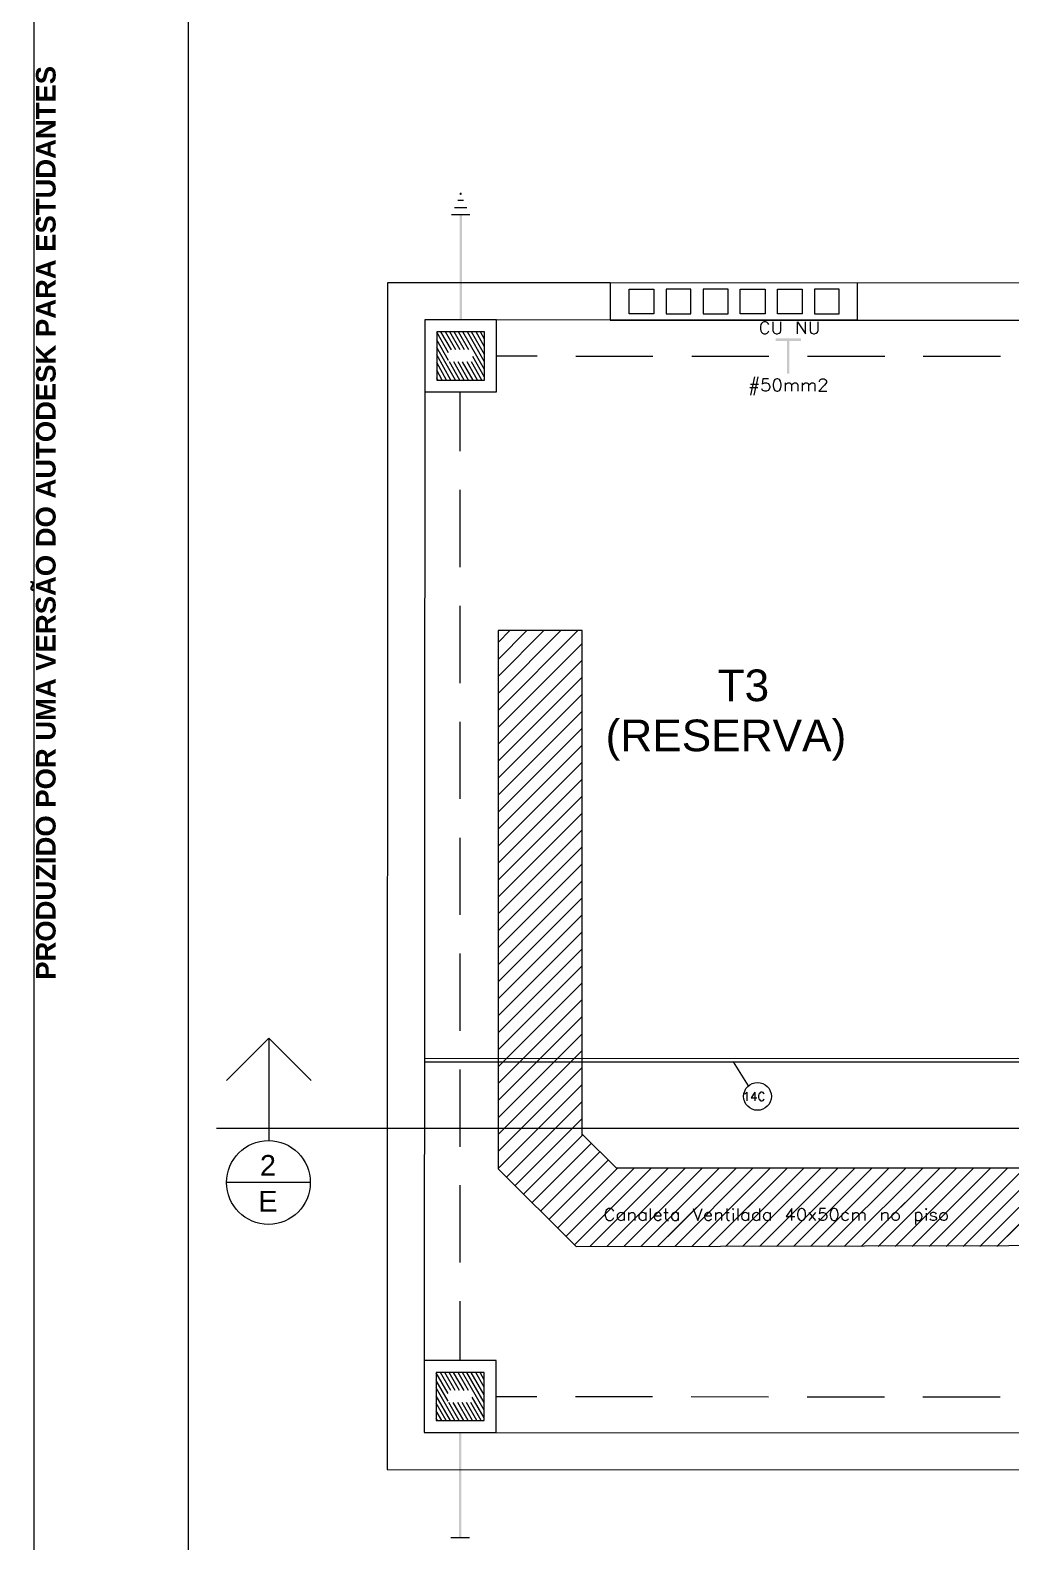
# Model space of a CAD drawing. Header units: inches. Extents: x 5 to 1823, y 18 to 726.
# Drawn here: x 981.2 to 1139.9, y 149.3 to 393.8 of the extents above; entities that cross this region are included whole.
import ezdxf

# ---------------------------------------------------------------- set-up
doc = ezdxf.new("R2010")
doc.units = ezdxf.units.IN
doc.header["$MEASUREMENT"] = 0
for name, color, linetype in [('PDF_0', 7, 'Continuous'), ('PDF_01', 1, 'Continuous'), ('PDF_03', 3, 'Continuous'), ('PDF_06', 6, 'Continuous'), ('PDF_EL0001', 1, 'Continuous'), ('PDF_NOTACAO', 7, 'Continuous'), ('PDF_PROJET', 4, 'Continuous'), ('PDF_QUADROS', 1, 'Continuous'), ('PDF_Texto', 6, 'Continuous')]:
    doc.layers.add(name, color=color, linetype=linetype)
doc.layers.add('PDF_ENIT-EL00132', color=7, linetype='Continuous', true_color=0x00dddd)
doc.layers.add('PDF_Layer 1', color=30, linetype='Continuous', true_color=0xff7f00)
doc.styles.add('PDF Arial', font='arial.ttf')
doc.styles.add('PDF Arial Bold', font='arialbd.ttf')
doc.styles.add('PDF RomanS', font='romans__.ttf')
doc.styles.add('PDF SansSerif', font='sanss___.ttf')

msp = doc.modelspace()

# ---------------------------------------------------------------- linework, layer by layer
at = {"layer": 'PDF_0', "lineweight": 5}
for points in [[(1049.91, 365.18), (1051.86, 365.18)], [(1050.42, 366.35), (1051.35, 366.35)], [(1049.38, 364.02), (1052.39, 364.02)], [(1100.76, 346.22), (1100.67, 346.41), (1100.48, 346.58), (1100.29, 346.68), (1099.93, 346.68), (1099.74, 346.58), (1099.57, 346.41), (1099.46, 346.22), (1099.38, 345.94), (1099.38, 345.48), (1099.46, 345.2), (1099.57, 345.01), (1099.74, 344.82), (1099.93, 344.73), (1100.29, 344.73), (1100.48, 344.82), (1100.67, 345.01), (1100.76, 345.2)], [(1101.41, 346.68), (1101.41, 345.28), (1101.5, 345.01), (1101.69, 344.82), (1101.96, 344.73), (1102.15, 344.73), (1102.43, 344.82), (1102.62, 345.01), (1102.7, 345.28), (1102.7, 346.68)], [(1105.39, 344.73), (1105.39, 346.68), (1106.68, 344.73), (1106.68, 346.68)], [(1107.42, 346.68), (1107.42, 345.28), (1107.51, 345.01), (1107.7, 344.82), (1107.97, 344.73), (1108.16, 344.73), (1108.44, 344.82), (1108.63, 345.01), (1108.71, 345.28), (1108.71, 346.68)], [(1098.41, 337.79), (1097.77, 334.83)], [(1098.96, 337.79), (1098.32, 334.83)], [(1097.67, 336.04), (1098.96, 336.04)], [(1097.77, 336.59), (1099.06, 336.59)], [(1100.71, 337.43), (1099.8, 337.43), (1099.7, 336.59), (1099.8, 336.69), (1100.08, 336.78), (1100.35, 336.78), (1100.63, 336.69), (1100.82, 336.5), (1100.9, 336.23), (1100.9, 336.04), (1100.82, 335.76), (1100.63, 335.57), (1100.35, 335.48), (1100.08, 335.48), (1099.8, 335.57), (1099.7, 335.68), (1099.61, 335.84)], [(1103.4, 336.78), (1103.4, 335.48)], [(1103.4, 336.42), (1103.68, 336.69), (1103.87, 336.78), (1104.14, 336.78), (1104.33, 336.69), (1104.42, 336.42), (1104.42, 335.48)], [(1104.42, 336.42), (1104.69, 336.69), (1104.88, 336.78), (1105.16, 336.78), (1105.35, 336.69), (1105.43, 336.42), (1105.43, 335.48)], [(1106.17, 336.78), (1106.17, 335.48)], [(1106.17, 336.42), (1106.45, 336.69), (1106.64, 336.78), (1106.92, 336.78), (1107.11, 336.69), (1107.19, 336.42), (1107.19, 335.48)], [(1107.19, 336.42), (1107.47, 336.69), (1107.66, 336.78), (1107.93, 336.78), (1108.12, 336.69), (1108.21, 336.42), (1108.21, 335.48)], [(1108.95, 336.97), (1108.95, 337.05), (1109.03, 337.24), (1109.14, 337.33), (1109.33, 337.43), (1109.69, 337.43), (1109.88, 337.33), (1109.96, 337.24), (1110.07, 337.05), (1110.07, 336.88), (1109.96, 336.69), (1109.77, 336.42), (1108.86, 335.48), (1110.15, 335.48)], [(1547.9, 216.17), (1011.37, 216.17)], [(1052.3, 149.94), (1049.32, 149.94)]]:
    msp.add_lwpolyline(points, dxfattribs=at)
msp.add_lwpolyline([(1102.03, 337.43), (1101.73, 337.33), (1101.56, 337.05), (1101.45, 336.59), (1101.45, 336.31), (1101.56, 335.84), (1101.73, 335.57), (1102.03, 335.48), (1102.19, 335.48), (1102.47, 335.57), (1102.66, 335.84), (1102.77, 336.31), (1102.77, 336.59), (1102.66, 337.05), (1102.47, 337.33), (1102.19, 337.43)], close=True, dxfattribs=at)
at = {"layer": 'PDF_0', "transparency": 33554559}
for points in [[(1050.89, 367.4), (1050.72, 367.49), (1050.7, 367.4)], [(1050.7, 367.4), (1050.72, 367.3), (1050.89, 367.4)], [(1050.78, 367.57), (1050.89, 367.4), (1050.72, 367.49)], [(1050.72, 367.3), (1050.89, 367.4), (1050.78, 367.23)], [(1050.89, 367.59), (1050.78, 367.57), (1050.89, 367.4)], [(1050.89, 367.4), (1050.78, 367.23), (1050.89, 367.19)], [(1050.89, 367.4), (1050.99, 367.57), (1050.89, 367.59)], [(1051.06, 367.49), (1050.89, 367.4), (1050.99, 367.57)], [(1051.08, 367.4), (1051.06, 367.49), (1050.89, 367.4)], [(1050.89, 367.19), (1050.99, 367.23), (1050.89, 367.4)], [(1050.99, 367.23), (1050.89, 367.4), (1051.06, 367.3)], [(1050.89, 367.4), (1051.06, 367.3), (1051.08, 367.4)], [(1050.7, 346.98), (1051.08, 346.98), (1050.7, 364.02)], [(1051.08, 346.98), (1050.7, 364.02), (1051.08, 364.02)], [(1101.86, 343.99), (1101.86, 343.57), (1105.98, 343.99)], [(1101.86, 343.57), (1105.98, 343.99), (1105.98, 343.57)], [(1104.08, 343.99), (1103.68, 343.99), (1104.08, 338.28)], [(1103.68, 343.99), (1104.08, 338.28), (1103.68, 338.28)], [(1050.99, 166.98), (1050.61, 166.98), (1050.99, 149.94)], [(1050.61, 166.98), (1050.99, 149.94), (1050.61, 149.94)]]:
    msp.add_solid(points, dxfattribs=at)
at = {"layer": 'PDF_01', "lineweight": 5}
for points in [[(1115.06, 352.93), (1075.06, 352.97)], [(1075.06, 346.96), (1095.06, 346.96), (1115.06, 346.96), (1075.06, 346.98)], [(1045, 227.56), (1145.02, 227.51)], [(1045, 226.98), (1145.02, 226.94)]]:
    msp.add_lwpolyline(points, dxfattribs=at)
at = {"layer": 'PDF_03', "lineweight": 5}
for points in [[(1082.15, 347.95), (1078.15, 347.95), (1078.15, 351.95), (1082.15, 351.95)], [(1084.14, 347.95), (1088.14, 347.95), (1088.14, 351.95), (1084.16, 351.95)], [(1090.15, 347.95), (1094.15, 347.95), (1094.15, 351.95), (1090.15, 351.95)], [(1100.14, 347.95), (1096.14, 347.95), (1096.14, 351.95), (1100.14, 351.95)], [(1106.15, 347.95), (1102.15, 347.95), (1102.15, 351.95), (1106.15, 351.95)], [(1108.14, 347.95), (1112.14, 347.95), (1112.14, 351.95), (1108.14, 351.95)]]:
    msp.add_lwpolyline(points, close=True, dxfattribs=at)
at = {"layer": 'PDF_06', "lineweight": 5}
for points in [[(1379.2, 346.83), (1379.2, 352.84), (1287.07, 352.86), (1181.06, 352.93), (1075.06, 352.97), (1039.05, 352.97), (1038.99, 160.99), (1154.48, 160.96)], [(1075.06, 352.97), (1075.06, 346.98)], [(1115.06, 352.93), (1115.06, 346.94), (1145.06, 346.94), (1145.02, 226.94), (1145.02, 218.94), (1151.01, 218.94), (1151.01, 226.94), (1151.07, 346.94), (1220.77, 346.89)], [(1075.06, 346.96), (1045.07, 346.98), (1044.98, 166.98), (1154.48, 166.93)]]:
    msp.add_lwpolyline(points, dxfattribs=at)
at = {"layer": 'PDF_EL0001', "lineweight": 5}
for points in [[(1056.71, 341.16), (1063.27, 341.16)], [(1069.51, 341.14), (1082, 341.14)], [(1088.27, 341.14), (1100.76, 341.14)], [(1107, 341.14), (1119.51, 341.12)], [(1125.75, 341.12), (1138.26, 341.12)], [(1050.8, 325.73), (1050.8, 335.34)], [(1050.8, 306.97), (1050.8, 319.48)], [(1050.8, 288.22), (1050.8, 300.73)], [(1050.8, 269.49), (1050.8, 281.98)], [(1050.8, 250.73), (1050.8, 263.22)], [(1050.8, 231.98), (1050.8, 244.49)], [(1050.8, 213.23), (1050.8, 225.73)], [(1050.8, 194.47), (1050.8, 206.98)], [(1050.8, 178.62), (1050.8, 188.23)], [(1056.62, 172.8), (1063.21, 172.8)], [(1069.45, 172.8), (1081.94, 172.8)], [(1088.2, 172.8), (1100.69, 172.78)], [(1106.94, 172.78), (1119.45, 172.78)], [(1125.69, 172.78), (1138.2, 172.78)]]:
    msp.add_lwpolyline(points, dxfattribs=at)
at = {"layer": 'PDF_ENIT-EL00132', "lineweight": 5}
msp.add_lwpolyline([(1097.47, 223.09), (1095.02, 226.96)], dxfattribs=at)
msp.add_circle((1098.92, 221.36), 2.25, dxfattribs=at)
at = {"layer": 'PDF_Layer 1', "lineweight": 5}
msp.add_lwpolyline([(981.86, 611.92), (1822.84, 611.92), (1822.84, 17.96), (981.86, 17.96)], close=True, dxfattribs=at)
at = {"layer": 'PDF_Layer 1', "color": 7, "lineweight": 5}
msp.add_lwpolyline([(1006.86, 27.95), (1006.86, 601.93), (1812.85, 601.93), (1812.85, 27.95)], close=True, dxfattribs=at)
msp.add_lwpolyline([(1006.86, 27.95), (1006.86, 601.93), (1812.85, 601.93), (1812.85, 27.95)], close=True, dxfattribs=at)
at = {"layer": 'PDF_NOTACAO', "lineweight": 5}
for points in [[(1012.98, 223.94), (1019.86, 230.79), (1026.71, 223.94)], [(1019.86, 230.79), (1019.86, 214.22)], [(1026.57, 207.43), (1012.98, 207.43)]]:
    msp.add_lwpolyline(points, dxfattribs=at)
msp.add_circle((1019.78, 207.44), 6.78, dxfattribs=at)
at = {"layer": 'PDF_PROJET', "lineweight": 5}
for points in [[(1070.55, 215.05), (1070.55, 296.71), (1056.96, 296.71), (1056.96, 209.65), (1069.56, 197.08), (1186.27, 197.33), (1198.69, 209.75)], [(1056.96, 283.82), (1069.85, 296.71)], [(1056.96, 289.3), (1064.37, 296.71)], [(1056.96, 286.57), (1067.1, 296.71)], [(1056.96, 294.8), (1058.87, 296.71)], [(1070.55, 294.65), (1056.96, 281.06), (1070.55, 294.65)], [(1056.96, 278.33), (1070.55, 291.92)], [(1056.96, 270.1), (1070.55, 283.67)], [(1056.96, 283.12), (1056.96, 209.75)], [(1056.96, 261.85), (1070.55, 275.43)], [(1056.96, 253.61), (1070.55, 267.2)], [(1056.96, 245.38), (1070.55, 258.97)], [(1056.96, 237.14), (1070.55, 250.73)], [(1056.96, 228.91), (1070.55, 242.5)], [(1056.96, 226.16), (1070.55, 239.75)], [(1056.96, 223.43), (1070.55, 237.02)], [(1056.96, 220.68), (1070.55, 234.27)], [(1173.74, 209.75), (1076.08, 209.75), (1070.55, 215.28)], [(1062.44, 204.19), (1072.05, 213.8)], [(1063.82, 202.81), (1073.41, 212.42)], [(1065.17, 201.44), (1074.78, 211.05)], [(1066.55, 200.06), (1076.24, 209.75)], [(1067.93, 198.7), (1078.98, 209.75)], [(1069.3, 197.33), (1081.73, 209.75)], [(1073.41, 198.7), (1084.48, 209.75), (1071.8, 197.08), (1084.48, 209.75)], [(1074.53, 197.08), (1087.23, 209.75)], [(1089.96, 209.75), (1077.28, 197.08), (1089.96, 209.75)], [(1089.96, 209.75), (1077.28, 197.08), (1089.96, 209.75), (1078.91, 198.7)], [(1080.03, 197.08), (1092.71, 209.75)], [(1095.46, 209.75), (1082.76, 197.08), (1095.46, 209.75), (1082.76, 197.08), (1095.46, 209.75), (1084.39, 198.7)], [(1085.52, 197.08), (1098.19, 209.75)], [(1100.95, 209.75), (1088.27, 197.08), (1100.95, 209.75), (1088.27, 197.08), (1100.95, 209.75), (1089.9, 198.7)], [(1091, 197.08), (1103.7, 209.75), (1091, 197.08), (1103.7, 209.75), (1092.63, 198.7)], [(1106.43, 209.75), (1093.75, 197.08), (1106.43, 209.75)], [(1093.75, 197.08), (1106.43, 209.75)], [(1109.18, 209.75), (1096.5, 197.08), (1109.18, 209.75), (1096.5, 197.08), (1109.18, 209.75), (1098.13, 198.7)], [(1099.23, 197.08), (1111.93, 209.75)], [(1114.68, 209.75), (1101.98, 197.08), (1114.68, 209.75), (1101.98, 197.08), (1114.68, 209.75), (1103.61, 198.7)], [(1104.74, 197.08), (1117.41, 209.75)], [(1120.17, 209.75), (1107.49, 197.08), (1120.17, 209.75), (1107.49, 197.08), (1120.17, 209.75), (1109.1, 198.7)], [(1110.22, 197.08), (1122.92, 209.75)], [(1125.65, 209.75), (1112.97, 197.08), (1125.65, 209.75)], [(1128.4, 209.75), (1115.7, 197.08), (1128.4, 209.75), (1117.33, 198.7)], [(1118.45, 197.08), (1131.13, 209.75)], [(1133.88, 209.75), (1121.2, 197.08), (1133.88, 209.75), (1121.2, 197.08), (1133.88, 209.75), (1122.83, 198.7)], [(1123.95, 197.08), (1136.63, 209.75)], [(1139.39, 209.75), (1126.68, 197.08), (1139.39, 209.75), (1126.68, 197.08), (1139.39, 209.75), (1128.31, 198.7)], [(1129.44, 197.08), (1142.12, 209.75)], [(1144.87, 209.75), (1132.19, 197.08), (1144.87, 209.75), (1132.19, 197.08), (1144.87, 209.75), (1133.82, 198.7)], [(1134.92, 197.08), (1147.62, 209.75)], [(1150.35, 209.75), (1137.67, 197.08), (1150.35, 209.75), (1137.67, 197.08), (1150.35, 209.75), (1139.3, 198.7)]]:
    msp.add_lwpolyline(points, dxfattribs=at)
for points in [[(1061.62, 296.71), (1056.96, 292.05)], [(1070.55, 289.17), (1056.96, 275.58)], [(1070.55, 286.42), (1056.96, 272.83)], [(1070.55, 280.94), (1056.96, 267.35)], [(1070.55, 278.19), (1056.96, 264.6)], [(1070.55, 272.7), (1056.96, 259.11)], [(1070.55, 269.95), (1056.96, 256.36)], [(1070.55, 264.47), (1056.96, 250.88)], [(1070.55, 261.72), (1056.96, 248.13)], [(1070.55, 256.24), (1056.96, 242.65)], [(1070.55, 253.48), (1056.96, 239.9)], [(1070.55, 247.98), (1056.96, 234.41)], [(1070.55, 245.25), (1056.96, 231.66)], [(1070.55, 231.51), (1056.96, 217.92)], [(1070.55, 228.78), (1056.96, 215.19)], [(1070.55, 226.03), (1056.96, 212.44)], [(1070.55, 223.28), (1056.96, 209.69)], [(1070.55, 220.55), (1058.32, 208.29)], [(1070.55, 217.8), (1059.69, 206.94)], [(1070.55, 215.05), (1061.07, 205.56)]]:
    msp.add_lwpolyline(points, close=True, dxfattribs=at)
at = {"layer": 'PDF_PROJET', "color": 7, "lineweight": 5}
for points in [[(1075.65, 202.77), (1075.57, 202.96), (1075.38, 203.13), (1075.19, 203.23), (1074.83, 203.23), (1074.64, 203.13), (1074.45, 202.96), (1074.36, 202.77), (1074.25, 202.49), (1074.25, 202.03), (1074.36, 201.75), (1074.45, 201.56), (1074.64, 201.37), (1074.83, 201.29), (1075.19, 201.29), (1075.38, 201.37), (1075.57, 201.56), (1075.65, 201.75)], [(1081.56, 203.23), (1081.56, 201.29)], [(1084.06, 203.23), (1084.06, 201.65), (1084.16, 201.37), (1084.33, 201.29), (1084.52, 201.29)], [(1088.5, 203.23), (1089.24, 201.29), (1089.98, 203.23)], [(1093.96, 203.23), (1093.96, 201.65), (1094.05, 201.37), (1094.24, 201.29), (1094.41, 201.29)], [(1095.72, 203.23), (1095.72, 201.29)], [(1099.23, 203.23), (1099.23, 201.29)], [(1104.48, 201.29), (1104.48, 203.23), (1103.57, 201.94), (1104.95, 201.94)], [(1109.94, 203.23), (1109.01, 203.23), (1108.93, 202.39), (1109.01, 202.49), (1109.31, 202.58), (1109.58, 202.58), (1109.86, 202.49), (1110.03, 202.3), (1110.13, 202.03), (1110.13, 201.84), (1110.03, 201.56), (1109.86, 201.37), (1109.58, 201.29), (1109.31, 201.29), (1109.01, 201.37), (1108.93, 201.48), (1108.84, 201.65)], [(1077.32, 202.58), (1077.32, 201.29)], [(1078.04, 202.58), (1078.04, 201.29)], [(1078.04, 202.22), (1078.34, 202.49), (1078.51, 202.58), (1078.78, 202.58), (1078.98, 202.49), (1079.08, 202.22), (1079.08, 201.29)], [(1080.84, 202.58), (1080.84, 201.29)], [(1082.21, 202.03), (1083.31, 202.03), (1083.31, 202.22), (1083.23, 202.39), (1083.14, 202.49), (1082.95, 202.58), (1082.68, 202.58), (1082.49, 202.49), (1082.3, 202.3), (1082.21, 202.03), (1082.21, 201.84), (1082.3, 201.56), (1082.49, 201.37), (1082.68, 201.29), (1082.95, 201.29), (1083.14, 201.37), (1083.31, 201.56)], [(1083.78, 202.58), (1084.44, 202.58)], [(1086.09, 202.58), (1086.09, 201.29)], [(1090.34, 202.03), (1091.46, 202.03), (1091.46, 202.22), (1091.36, 202.39), (1091.27, 202.49), (1091.08, 202.58), (1090.81, 202.58), (1090.62, 202.49), (1090.45, 202.3), (1090.34, 202.03), (1090.34, 201.84), (1090.45, 201.56), (1090.62, 201.37), (1090.81, 201.29), (1091.08, 201.29), (1091.27, 201.37), (1091.46, 201.56)], [(1092.1, 202.58), (1092.1, 201.29)], [(1092.1, 202.22), (1092.37, 202.49), (1092.56, 202.58), (1092.84, 202.58), (1093.03, 202.49), (1093.11, 202.22), (1093.11, 201.29)], [(1093.69, 202.58), (1094.32, 202.58)], [(1094.98, 202.49), (1094.98, 201.29)], [(1097.47, 202.58), (1097.47, 201.29)], [(1100.99, 202.58), (1100.99, 201.29)], [(1107.25, 202.58), (1108.29, 201.29)], [(1108.29, 202.58), (1107.25, 201.29)], [(1114.28, 202.58), (1114.28, 201.29)], [(1114.28, 202.22), (1114.56, 202.49), (1114.75, 202.58), (1115.02, 202.58), (1115.21, 202.49), (1115.3, 202.22), (1115.3, 201.29)], [(1115.3, 202.22), (1115.59, 202.49), (1115.76, 202.58), (1116.04, 202.58), (1116.23, 202.49), (1116.31, 202.22), (1116.31, 201.29)], [(1119, 202.58), (1119, 201.29)], [(1119, 202.22), (1119.28, 202.49), (1119.47, 202.58), (1119.74, 202.58), (1119.93, 202.49), (1120.02, 202.22), (1120.02, 201.29)], [(1124.46, 202.58), (1124.46, 200.63)], [(1126.22, 202.49), (1126.22, 201.29)], [(1127.87, 202.3), (1127.79, 202.49), (1127.51, 202.58), (1127.24, 202.58), (1126.96, 202.49), (1126.85, 202.3), (1126.96, 202.11), (1127.13, 202.03), (1127.6, 201.94), (1127.79, 201.84), (1127.87, 201.65), (1127.87, 201.56), (1127.79, 201.37), (1127.51, 201.29), (1127.24, 201.29), (1126.96, 201.37), (1126.85, 201.56)]]:
    msp.add_lwpolyline(points, dxfattribs=at)
for points in [[(1094.87, 203.13), (1094.98, 203.04), (1095.06, 203.13), (1094.98, 203.23)], [(1105.96, 203.23), (1105.69, 203.13), (1105.52, 202.85), (1105.41, 202.39), (1105.41, 202.11), (1105.52, 201.65), (1105.69, 201.37), (1105.96, 201.29), (1106.15, 201.29), (1106.43, 201.37), (1106.62, 201.65), (1106.7, 202.11), (1106.7, 202.39), (1106.62, 202.85), (1106.43, 203.13), (1106.15, 203.23)], [(1111.23, 203.23), (1110.96, 203.13), (1110.77, 202.85), (1110.68, 202.39), (1110.68, 202.11), (1110.77, 201.65), (1110.96, 201.37), (1111.23, 201.29), (1111.42, 201.29), (1111.7, 201.37), (1111.89, 201.65), (1111.97, 202.11), (1111.97, 202.39), (1111.89, 202.85), (1111.7, 203.13), (1111.42, 203.23)], [(1126.11, 203.13), (1126.22, 203.04), (1126.3, 203.13), (1126.22, 203.23)]]:
    msp.add_lwpolyline(points, close=True, dxfattribs=at)
for centre in [(1076.82, 201.93), (1080.33, 201.93), (1096.97, 201.93), (1098.73, 201.93), (1100.48, 201.93), (1113.14, 201.93)]:
    msp.add_arc(centre, 0.625, 36.3247, 323.6753, dxfattribs=at)
for centre, major_axis, ratio, start_param, end_param in [((1085.59, 201.93), (0.004, 0.663), 0.913499, 5.312347, 10.40906), ((1121.27, 201.93), (0, 0.661), 0.906134, 0.213652, 6.496837), ((1124.96, 201.93), (-0.004, 0.663), 0.913499, 2.15731, 7.254024), ((1129.03, 201.93), (0, 0.664), 0.901281, 0.250129, 6.533314)]:
    msp.add_ellipse(centre, major_axis=major_axis, ratio=ratio, start_param=start_param, end_param=end_param, dxfattribs=at)
at = {"layer": 'PDF_QUADROS', "lineweight": 5}
for points in [[(1045.07, 335.34), (1056.71, 335.34), (1056.71, 346.98), (1045.07, 346.98)], [(1047.01, 337.26), (1054.76, 337.26), (1054.76, 345.03), (1047.01, 345.03)], [(1044.98, 166.98), (1056.62, 166.98), (1056.62, 178.62), (1044.98, 178.62)], [(1046.93, 168.92), (1054.7, 168.92), (1054.7, 176.69), (1046.93, 176.69)]]:
    msp.add_lwpolyline(points, close=True, dxfattribs=at)
for points in [[(1048.94, 341.64), (1047.01, 344.99)], [(1049.38, 342.13), (1047.69, 345.03)], [(1050.08, 342.13), (1048.41, 345.03)], [(1050.8, 342.13), (1049.11, 345.03)], [(1051.5, 342.13), (1049.83, 345.03)], [(1052.22, 342.13), (1050.55, 345.03)], [(1054.76, 338.96), (1051.25, 345.03)], [(1054.76, 340.18), (1051.97, 345.03)], [(1054.76, 341.41), (1052.66, 345.03)], [(1054.76, 342.64), (1053.38, 345.03)], [(1054.76, 343.87), (1054.1, 345.03)], [(1048.94, 340.4), (1047.01, 343.76)], [(1050.04, 337.26), (1047.01, 342.53)], [(1049.32, 337.26), (1047.01, 341.31)], [(1048.62, 337.26), (1047.01, 340.08)], [(1050.76, 337.26), (1049.07, 340.18)], [(1051.46, 337.26), (1049.79, 340.18)], [(1052.18, 337.26), (1050.51, 340.18)], [(1052.9, 337.26), (1051.2, 340.18)], [(1053.6, 337.26), (1051.92, 340.18)], [(1054.32, 337.26), (1052.62, 340.18)], [(1054.76, 337.71), (1052.83, 341.07)], [(1047.9, 337.26), (1047.01, 338.83)], [(1047.2, 337.26), (1047.01, 337.6)], [(1048.88, 173.28), (1046.93, 176.65)], [(1049.3, 173.77), (1047.63, 176.69)], [(1050.02, 173.77), (1048.33, 176.69)], [(1050.72, 173.77), (1049.05, 176.69)], [(1051.44, 173.77), (1049.74, 176.69)], [(1052.14, 173.77), (1050.46, 176.69)], [(1054.7, 170.6), (1051.18, 176.69)], [(1054.7, 171.82), (1051.88, 176.69)], [(1054.7, 173.07), (1052.6, 176.69)], [(1054.7, 174.3), (1053.32, 176.69)], [(1054.7, 175.53), (1054.02, 176.69)], [(1048.88, 172.06), (1046.93, 175.42)], [(1049.96, 168.92), (1046.93, 174.19)], [(1049.26, 168.92), (1046.93, 172.94)], [(1048.54, 168.92), (1046.93, 171.72)], [(1050.67, 168.92), (1049, 171.84)], [(1051.39, 168.92), (1049.7, 171.84)], [(1052.09, 168.92), (1050.42, 171.84)], [(1052.81, 168.92), (1051.14, 171.84)], [(1053.53, 168.92), (1051.84, 171.84)], [(1054.23, 168.92), (1052.56, 171.84)], [(1054.7, 169.37), (1052.75, 172.73)], [(1047.84, 168.92), (1046.93, 170.49)], [(1047.12, 168.92), (1046.93, 169.26)]]:
    msp.add_lwpolyline(points, dxfattribs=at)

# ---------------------------------------------------------------- texts
at = {"layer": 'PDF_Texto', "color": 7, "insert": (985.39, 240.23), "char_height": 3.1749, "attachment_point": 7, "rotation": 90, "style": 'PDF Arial Bold'}
msp.add_mtext('PRODUZIDO POR UMA VERSÃO DO AUTODESK PARA ESTUDANTES', dxfattribs=at)
at = {"layer": 'PDF_Texto', "color": 2, "insert": (1092.46, 285.23), "char_height": 5.12, "attachment_point": 7, "style": 'PDF Arial'}
msp.add_mtext('T3', dxfattribs=at)
at = {"layer": 'PDF_Texto', "color": 2, "insert": (1074.34, 275.67), "char_height": 5.12, "attachment_point": 7, "rotation": 359.9782, "style": 'PDF Arial'}
msp.add_mtext('(RESERVA)', dxfattribs=at)
at = {"layer": 'PDF_Texto', "color": 1, "insert": (1096.52, 220.64), "char_height": 1.4, "attachment_point": 7, "style": 'PDF RomanS'}
msp.add_mtext('14C', dxfattribs=at)
at = {"layer": 'PDF_Texto', "color": 7, "char_height": 3.35, "attachment_point": 7, "style": 'PDF SansSerif'}
for s, insert in [('2', (1018.4, 208.53)), ('E', (1018.14, 202.73))]:
    msp.add_mtext(s, dxfattribs=dict(at, insert=insert))

doc.saveas('drawing.dxf')
